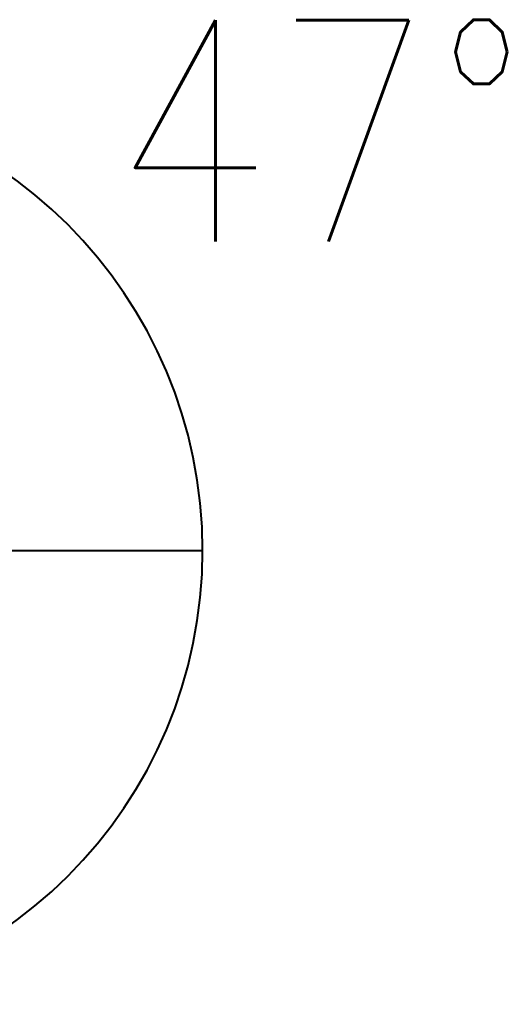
# Model space of a CAD drawing. Extents: x -1889 to 1438, y -977 to 1122.
# Drawn here: x 537.36 to 550.06, y 779.69 to 805.51 of the extents above; entities that cross this region are included whole.
import ezdxf
from ezdxf.enums import TextEntityAlignment as Align

# ---------------------------------------------------------------- set-up
doc = ezdxf.new("R2010")
doc.units = 0
doc.header["$LTSCALE"] = 12
doc.header["$MEASUREMENT"] = 0
doc.layers.get('0').update_dxf_attribs({"linetype": 'CONTINUOUS'})
doc.layers.add('DIM', color=1, linetype='CONTINUOUS')
doc.styles.add('ROMANS', font='ROMANS.shx', dxfattribs={"width": 0.85, "height": 5.76})

# ---------------------------------------------------------------- blocks, each defined once
blk = doc.blocks.new('Nozzle Callout')
blk.add_line((0.25, 0), (-0.25, 0))
blk.add_circle((0, 0), 0.25)
at = {"style": 'ROMANS', "width": 0.9}
for tag, p in [('NZ-ID', (0, 0.125)), ('NZ-SZ', (0, -0.125))]:
    blk.add_attdef(tag, text='', height=0.0975, dxfattribs=at).set_placement(p, align=Align.MIDDLE)

msp = doc.modelspace()

# ---------------------------------------------------------------- block references
at = {"layer": 'DIM'}
ref = msp.add_blockref('Nozzle Callout', (530.12678, 791.69006), dxfattribs=dict(at, xscale=-48, yscale=48, zscale=48))
ref.add_attrib('NZ-ID', 'N5a', dxfattribs={"layer": '0', "height": 4.68, "style": 'ROMANS', "width": 0.9}).set_placement((530.12678, 797.69006), align=Align.MIDDLE)
ref.add_attrib('NZ-SZ', '10"', dxfattribs={"layer": '0', "height": 4.68, "style": 'ROMANS', "width": 0.9}).set_placement((530.12678, 785.69006), align=Align.MIDDLE)

# ---------------------------------------------------------------- texts
at = {"layer": 'DIM', "style": 'ROMANS', "width": 0.85}
msp.add_text('47%%D', height=5.76, dxfattribs=at).set_placement((545.1927, 802.61816), align=Align.MIDDLE_CENTER)

doc.saveas('drawing.dxf')
